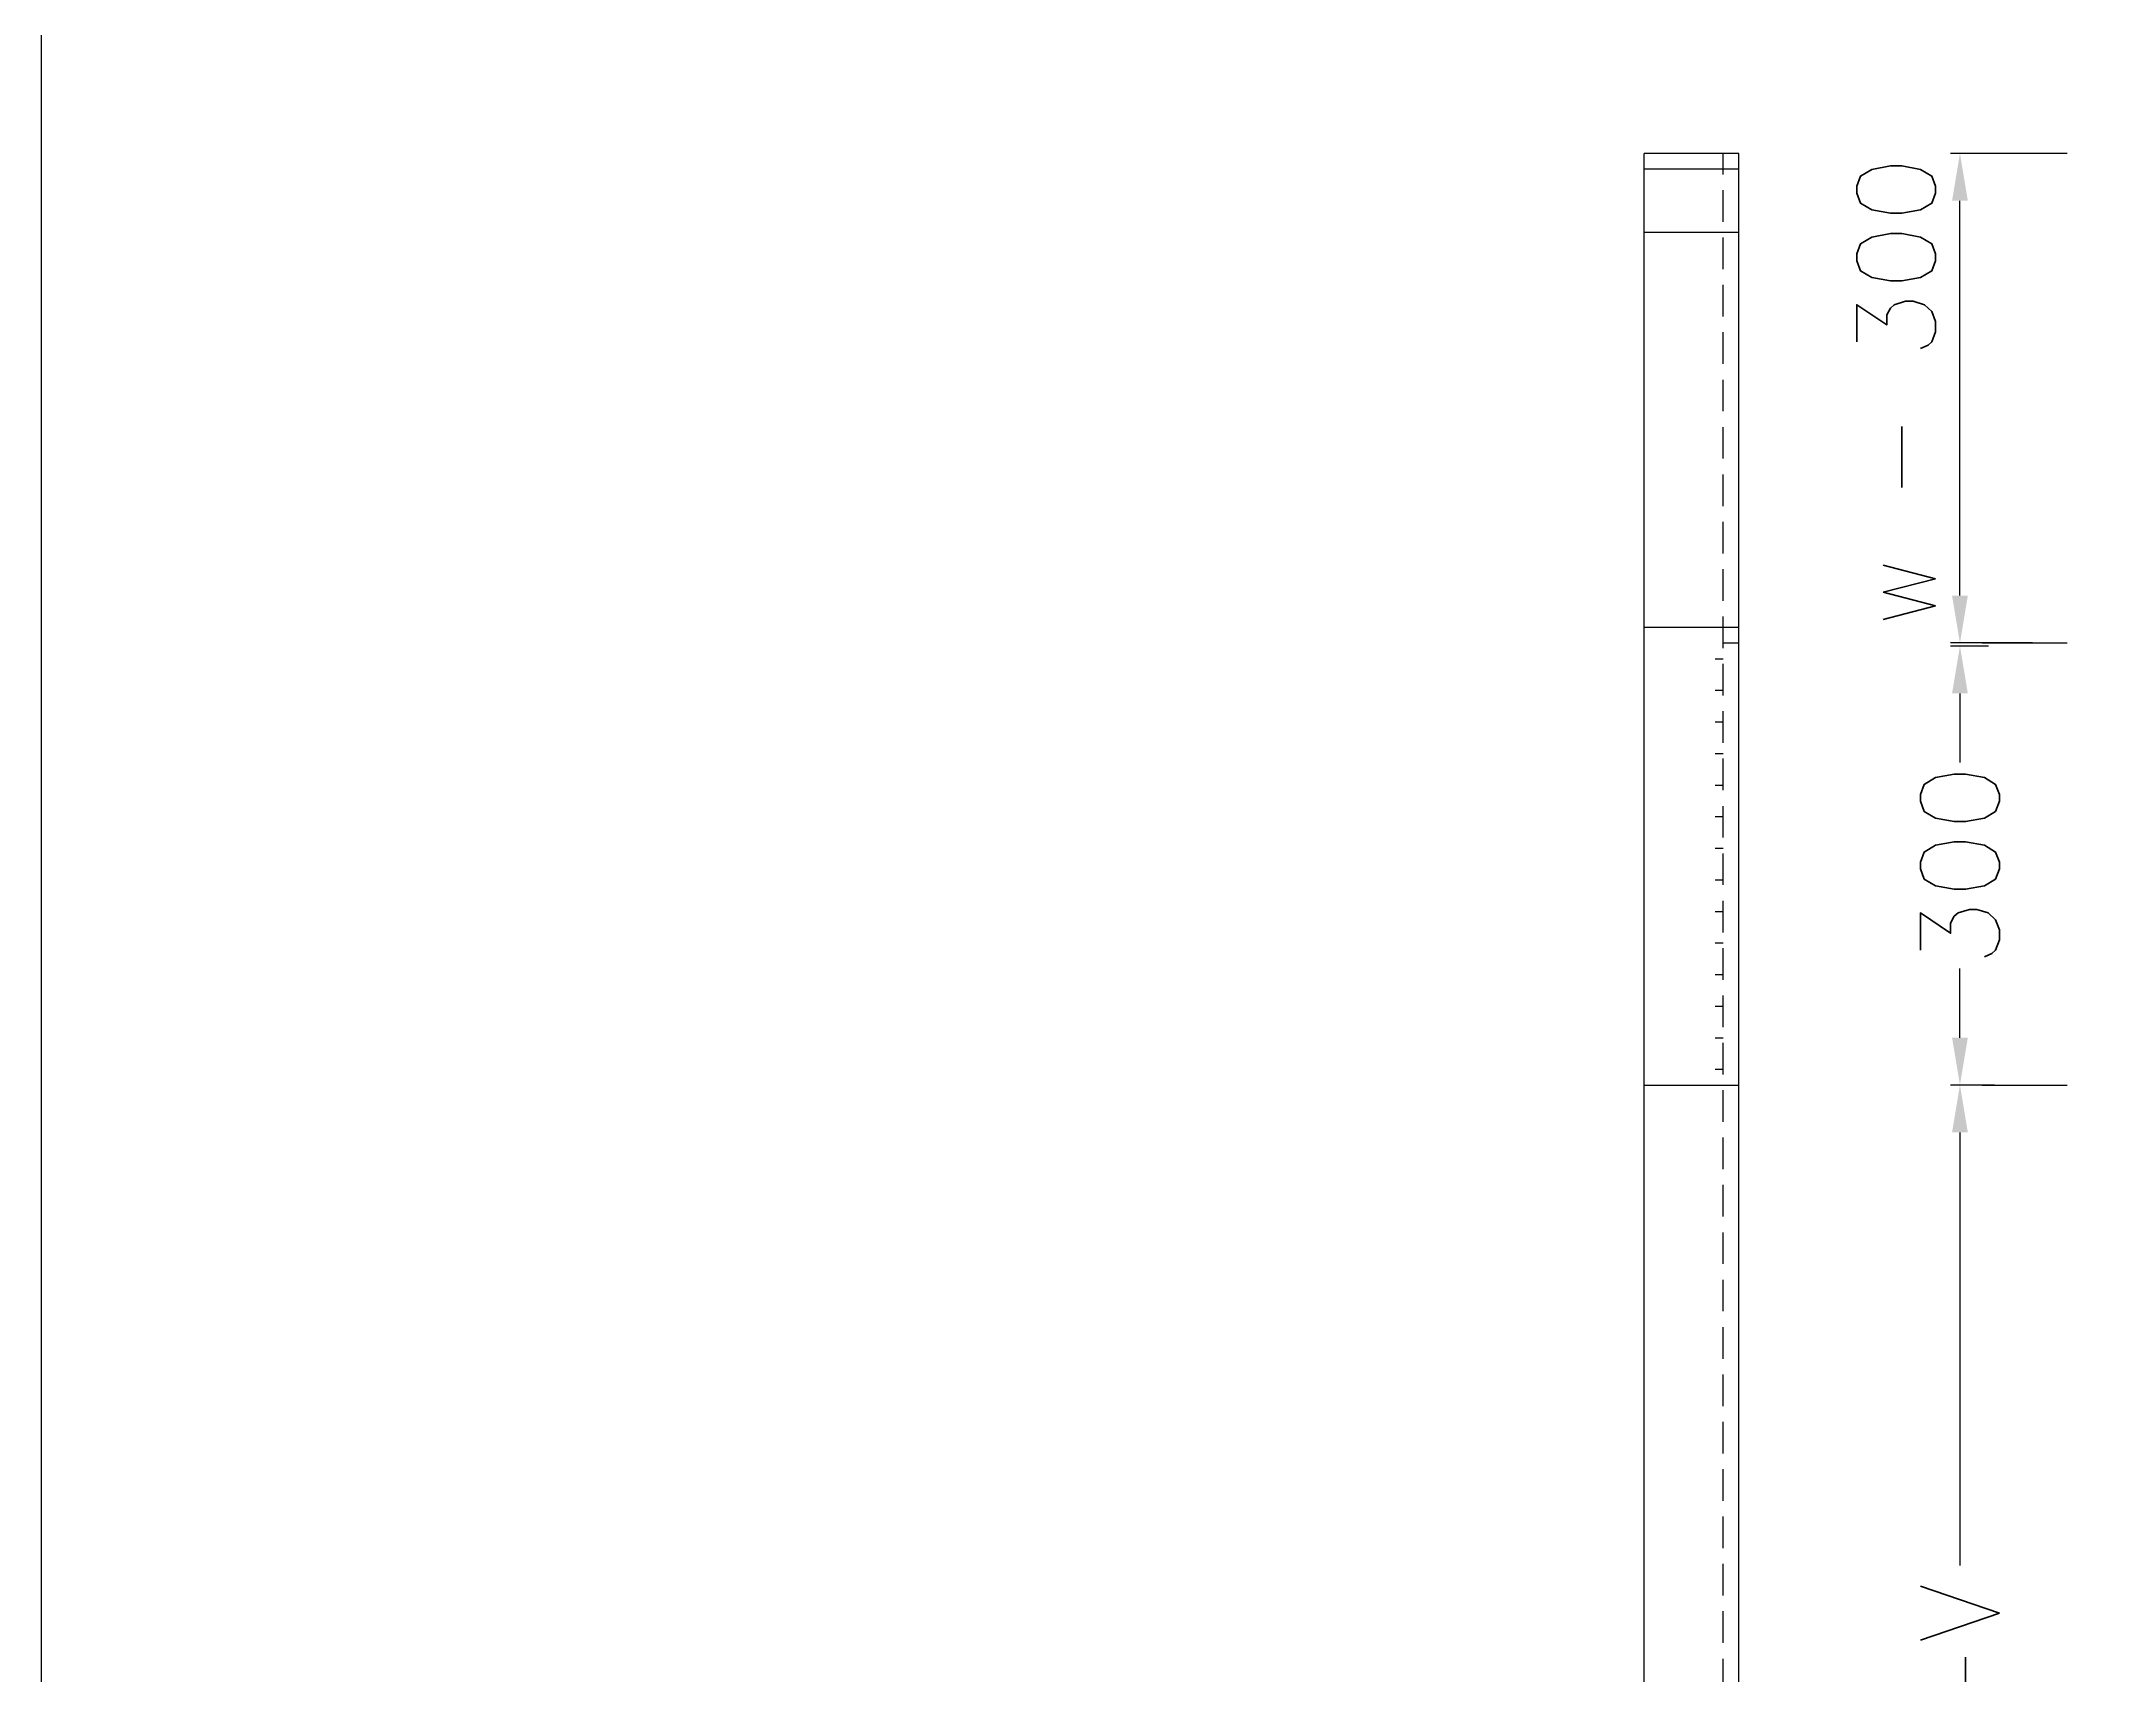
# Model space of a CAD drawing. Header units: metres. Extents: x 444 to 3227, y -3167 to -392.
# Drawn here: x 504.4 to 570.1, y -2301.6 to -2249.9 of the extents above; entities that cross this region are included whole.
import ezdxf

# ---------------------------------------------------------------- set-up
doc = ezdxf.new("R2010")
doc.units = ezdxf.units.M
doc.linetypes.add('DASHEDX2', pattern=[1.5, 1, -0.5])
doc.layers.get('DEFPOINTS').update_dxf_attribs({"linetype": 'CONTINUOUS'})
for name, color, linetype in [('BANGUNAN', 7, 'CONTINUOUS'), ('DIMENSI', 7, 'CONTINUOUS'), ('KOP', 7, 'CONTINUOUS')]:
    doc.layers.add(name, color=color, linetype=linetype)
doc.styles.get("Standard").update_dxf_attribs({"font": 'Simplex.shx', "height": 2.5})
doc.dimstyles.new('Skala 200', dxfattribs={"dimtxt": 0.2, "dimasz": 1.5, "dimexe": 0.3, "dimexo": 0.1, "dimgap": 0.05, "dimtad": 3, "dimtih": 1, "dimtoh": 1, "dimdec": 0, "dimlfac": 2, "dimzin": 0, "dimdsep": 46, "dimtxsty": 'Standard', "dimcen": -0.2, "dimclrd": 8, "dimclre": 8, "dimclrt": 10, "dimadec": 0, "dimazin": 0, "dimtfac": 1, "dimtdec": 0, "dimtofl": 0, "dimtmove": 0, "dimatfit": 3, "dimfxl": 1, "dimtolj": 1, "dimtzin": 0, "dimarcsym": 0})

# ---------------------------------------------------------------- blocks, each defined once
blk = doc.blocks.new('*D142')
at = {"layer": 'DEFPOINTS', "color": 0}
for p in [(565.228, -2282.941), (566.428, -2282.941), (566.428, -2325.606)]:
    blk.add_point(p, dxfattribs=at)
at = {"layer": 'DIMENSI', "color": 8, "lineweight": -2}
for p, q in [((566.328, -2282.941), (564.928, -2282.941)), ((565.228, -2284.441), (565.228, -2298.152)), ((565.228, -2324.106), (565.228, -2310.395)), ((566.328, -2325.606), (564.928, -2325.606))]:
    blk.add_line(p, q, dxfattribs=at)
at = {"layer": 'DIMENSI', "color": 8}
for points in [[(564.978, -2284.441), (565.478, -2284.441), (565.228, -2282.941)], [(564.978, -2324.106), (565.478, -2324.106), (565.228, -2325.606)]]:
    blk.add_solid(points, dxfattribs=at)
at = {"layer": 'DIMENSI', "color": 10, "insert": (565.228, -2304.273), "char_height": 2.5, "attachment_point": 5, "rotation": 90}
blk.add_mtext('\\A1;570+V', dxfattribs=at)
blk = doc.blocks.new('*D131')
at = {"layer": 'DEFPOINTS', "color": 0}
for p in [(565.228, -2253.441), (567.628, -2253.441), (567.628, -2268.941)]:
    blk.add_point(p, dxfattribs=at)
at = {"layer": 'DIMENSI', "color": 8, "lineweight": -2}
for p, q in [((567.528, -2253.441), (564.928, -2253.441)), ((565.228, -2267.441), (565.228, -2254.941)), ((567.528, -2268.941), (564.928, -2268.941))]:
    blk.add_line(p, q, dxfattribs=at)
at = {"layer": 'DIMENSI', "color": 8}
for points in [[(564.978, -2254.941), (565.478, -2254.941), (565.228, -2253.441)], [(564.978, -2267.441), (565.478, -2267.441), (565.228, -2268.941)]]:
    blk.add_solid(points, dxfattribs=at)
at = {"layer": 'DIMENSI', "color": 10, "insert": (563.208, -2261.016), "char_height": 2.5, "attachment_point": 5, "rotation": 90}
blk.add_mtext('\\A1;w - 300', dxfattribs=at)
blk = doc.blocks.new('*D132')
at = {"layer": 'DEFPOINTS', "color": 0}
for p in [(565.228, -2269.041), (566.228, -2269.041), (566.228, -2282.941)]:
    blk.add_point(p, dxfattribs=at)
at = {"layer": 'DIMENSI', "color": 8, "lineweight": -2}
for p, q in [((566.128, -2269.041), (564.928, -2269.041)), ((565.228, -2270.541), (565.228, -2272.727)), ((565.228, -2281.441), (565.228, -2279.255)), ((566.128, -2282.941), (564.928, -2282.941))]:
    blk.add_line(p, q, dxfattribs=at)
at = {"layer": 'DIMENSI', "color": 8}
for points in [[(564.978, -2270.541), (565.478, -2270.541), (565.228, -2269.041)], [(564.978, -2281.441), (565.478, -2281.441), (565.228, -2282.941)]]:
    blk.add_solid(points, dxfattribs=at)
at = {"layer": 'DIMENSI', "color": 10, "insert": (565.228, -2275.991), "char_height": 2.5, "attachment_point": 5, "rotation": 90}
blk.add_mtext('\\A1;300', dxfattribs=at)

msp = doc.modelspace()

# ---------------------------------------------------------------- linework, layer by layer
at = {"layer": 'BANGUNAN', "color": 3}
for p, q in [((555.22763, -2351.60559), (555.22763, -2253.44106)), ((558.22763, -2351.60559), (558.22763, -2253.44106))]:
    msp.add_line(p, q, dxfattribs=at)
at = {"layer": 'BANGUNAN', "color": 2}
for p, q in [((558.22763, -2253.44106), (555.22763, -2253.44106)), ((558.22763, -2253.94106), (555.22763, -2253.94106)), ((568.62763, -2253.44106), (565.92763, -2253.44106)), ((558.22763, -2255.94106), (555.22763, -2255.94106)), ((555.22763, -2268.44106), (558.22763, -2268.44106)), ((557.72763, -2268.94106), (558.22763, -2268.94106)), ((565.92763, -2268.94106), (568.62763, -2268.94106)), ((557.47763, -2269.44106), (557.72763, -2269.44106)), ((557.47763, -2270.44106), (557.72763, -2270.44106)), ((557.47763, -2271.44106), (557.72763, -2271.44106)), ((557.47763, -2272.44106), (557.72763, -2272.44106)), ((557.47763, -2273.44106), (557.72763, -2273.44106)), ((557.47763, -2274.44106), (557.72763, -2274.44106)), ((557.47763, -2275.44106), (557.72763, -2275.44106)), ((557.47763, -2276.44106), (557.72763, -2276.44106)), ((557.47763, -2277.44106), (557.72763, -2277.44106)), ((557.47763, -2278.44106), (557.72763, -2278.44106)), ((557.47763, -2279.44106), (557.72763, -2279.44106)), ((557.47763, -2280.44106), (557.72763, -2280.44106)), ((557.47763, -2281.44106), (557.72763, -2281.44106)), ((557.47763, -2282.44106), (557.72763, -2282.44106)), ((555.22763, -2282.94106), (558.22763, -2282.94106)), ((565.92763, -2282.94106), (568.62763, -2282.94106))]:
    msp.add_line(p, q, dxfattribs=at)
at = {"layer": 'BANGUNAN', "color": 2, "linetype": 'DASHEDX2'}
msp.add_line((557.72763, -2351.60559), (557.72763, -2253.44106), dxfattribs=at)
at = {"layer": 'KOP', "color": 130}
msp.add_lwpolyline([(504.44967, -2407.51517), (504.44967, -1833.51517), (1285.44967, -1833.51517), (1285.44967, -2407.51517)], close=True, dxfattribs=at)

# ---------------------------------------------------------------- dimensions: what is measured, and where the dimension line sits
at = {"layer": 'DIMENSI'}
dim = msp.add_linear_dim(base=(565.22763, -2253.44106), p1=(567.62763, -2268.94106), p2=(567.62763, -2253.44106), angle=90, text='w - 300', dimstyle='Skala 200', override={"dimtad": 0, "dimtmove": 2}, dxfattribs=at)
dim.commit()
dim.dimension.update_dxf_attribs({"geometry": '*D131', "text_midpoint": (563.20816, -2261.01632), "dimtype": 161, "text_rotation": 90})
for p1, p2, distance, text, picture, middle in [((566.22763, -2282.94106), (566.22763, -2269.04106), 1, '300', '*D132', (565.22763, -2275.99106)), ((566.42763, -2325.60559), (566.42763, -2282.94106), 1.2, '570+V', '*D142', (565.22763, -2304.27333))]:
    dim = msp.add_aligned_dim(p1=p1, p2=p2, distance=distance, text=text, dimstyle='Skala 200', dxfattribs=at)
    dim.commit()
    dim.dimension.update_dxf_attribs({"geometry": picture, "text_midpoint": middle, "text_rotation": 90})

doc.saveas('drawing.dxf')
